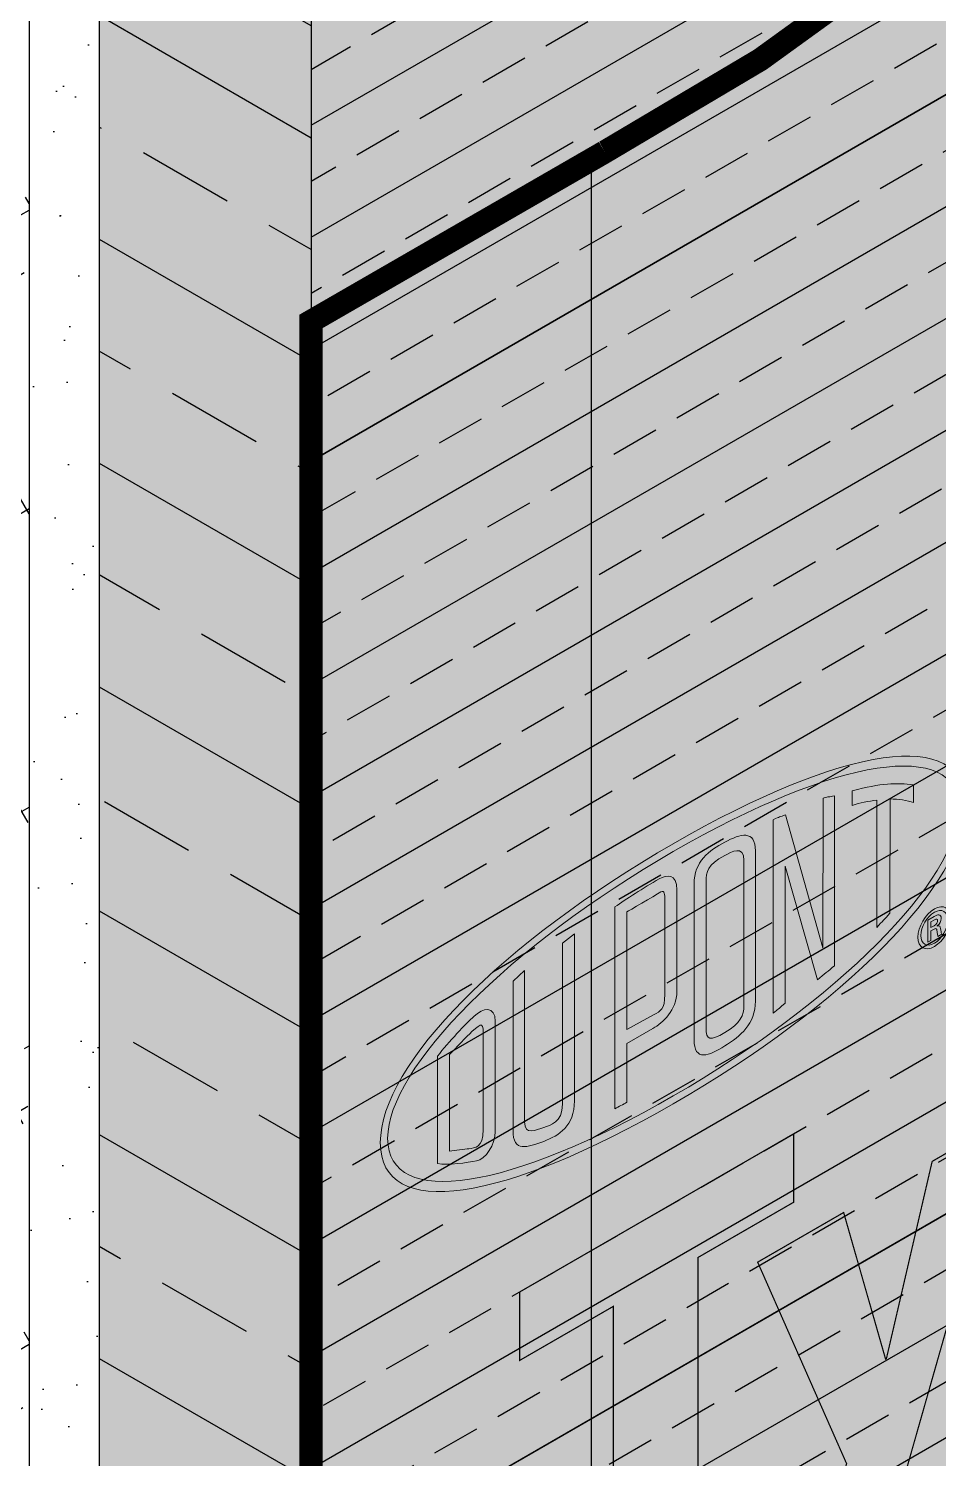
# Model space of a CAD drawing. Extents: x 124.1 to 175.1, y 313.3 to 379.3.
# Drawn here: x 135.13 to 138.65, y 353.72 to 359.25 of the extents above; entities that cross this region are included whole.
import ezdxf

# ---------------------------------------------------------------- set-up
doc = ezdxf.new("R2010")
doc.units = 0
doc.header["$LTSCALE"] = 1.5
doc.header["$MEASUREMENT"] = 0
doc.linetypes.add('DASHED', pattern=[0.75, 0.5, -0.25])
for name, color, linetype in [('DUPONTLOGO', 250, 'CONTINUOUS'), ('FASTENING', 250, 'CONTINUOUS'), ('INSULATION', 241, 'CONTINUOUS'), ('STRUCTURE', 250, 'CONTINUOUS')]:
    doc.layers.add(name, color=color, linetype=linetype)
doc.layers.add('EXTERIOR INSULATION', color=7, linetype='CONTINUOUS', true_color=0xcdd69f)
doc.layers.add('Tyvek CommercialWrap', color=7, linetype='DASHED', true_color=0x00538e)

# ---------------------------------------------------------------- blocks, each defined once
blk = doc.blocks.new('CW logo')
at = {"layer": 'DUPONTLOGO', "lineweight": 35, "true_color": 0x00538e}
h = blk.add_hatch(color=154, dxfattribs=at)
h.paths.add_polyline_path([(0, 2.355096879958069), (-0.3621389315858323, 2.146073815514114), (-0.3621267194413349, 2.410881955815739), (0.6981072376104294, 3.023027908627228), (0.6981072376104294, 2.758195344036608), (0.3277128963750329, 2.544336270389522), (0.3277128963750329, 1.443020659400418), (0, 1.253817905402343)])
h.paths.add_polyline_path([(1.520582954322208, 3.081597353419966), (1.073215466604552, 1.510114181020867), (0.7864376784334581, 1.344529714393389), (0.9027461421961789, 1.746638994771274), (0.5586323358219261, 2.526237872311299), (0.891291150699999, 2.718310480255695), (1.053492853314197, 2.151544856228725), (1.056814556605218, 2.153449950763161), (1.233756317573352, 2.916025098936984)])
h.paths.add_polyline_path([(1.864513578530023, 2.330281802431159), (1.551540740508699, 3.099500357186912), (1.88256312803037, 3.290595993575153), (2.044764830644453, 2.718212783100057), (2.048062109646594, 2.720093453345726), (2.221767652334734, 3.486429942010773), (2.511830507363698, 3.653882866739423), (2.200420823832474, 2.524235080621224)])
h.paths.add_polyline_path([(2.801136209436436, 3.274134022853559), (2.801164661375992, 3.252907077126793), (2.801857902138977, 3.232514688332571), (2.803285357539266, 3.213101187573443), (2.805516453390396, 3.194810905952409), (2.808620615506243, 3.177788174572015), (2.812667269700341, 3.162177324535264), (2.817725841786682, 3.14812268694493), (2.82386575757846, 3.13576859290356), (2.831156442889778, 3.125259373514155), (2.839667323534286, 3.116739359879489), (2.849467825325632, 3.110352883102223), (2.86062737407758, 3.106244274285245), (2.873215395603665, 3.104557864531216), (2.88730131571765, 3.105437984943023), (2.902954560233411, 3.109028966623441), (2.920244554964484, 3.115475140675244), (2.939240725724517, 3.124920838201092), (2.955266474176256, 3.134408069732558), (2.969538514052033, 3.143865374353481), (2.98312694873232, 3.153873422032916), (2.996020216811075, 3.164418786621695), (3.008206756882146, 3.175488041970766), (3.01967500753949, 3.187067761931189), (3.030413407376727, 3.19914452035357), (3.040410394987816, 3.211704891088971), (3.049654408966717, 3.224735447988337), (3.058133887906706, 3.238222764902503), (3.065837270402426, 3.252153415682415), (3.072752995047153, 3.266513974178906), (3.078869500434735, 3.281291014242925), (3.084175225159242, 3.296471109725303), (3.088658607814637, 3.312040834477102), (3.092308086994194, 3.327986762349155), (3.095112101292102, 3.344295467192296), (3.096964878988615, 3.352165235581651), (3.102717390983571, 3.355485791286128), (3.113250071070297, 3.36156563101099), (3.127885415109859, 3.370013675131418), (3.145945918963207, 3.380438844022365), (3.166754078491522, 3.392450058058898), (3.189632389555641, 3.405656237616199), (3.213903348016288, 3.419666303069221), (3.238889449734984, 3.43408917479303), (3.263913190572566, 3.44853377316258), (3.288297066389759, 3.462609018553053), (3.311363573048084, 3.475923831339514), (3.332435206408149, 3.488087131896918), (3.350834462330795, 3.498707840600332), (3.365883836677654, 3.507394877824936), (3.376905825309336, 3.51375716394557), (3.383222924086795, 3.517403619337529), (3.383853035125981, 3.510665757993706), (3.381199987440596, 3.488289877562465), (3.377457391180428, 3.465977181634457), (3.372679266513956, 3.443760977387228), (3.366919633609314, 3.42167457199821), (3.360232512635093, 3.399751272645062), (3.352671923758976, 3.378024386505444), (3.34429188714978, 3.356527220756789), (3.335146422975299, 3.335293082576641), (3.325289551404353, 3.31435527914266), (3.314775292604622, 3.293747117632392), (3.303657666744812, 3.273501905223384), (3.291990693993057, 3.25365294909318), (3.279828394517381, 3.23423355641944), (3.267224788486374, 3.215277034379596), (3.254233896068286, 3.196816690151195), (3.240909737431025, 3.178885830912009), (3.227431981641644, 3.161589973072637), (3.214632874049357, 3.145364617457062), (3.201454490495394, 3.12955698019573), (3.187914330874946, 3.114163704751491), (3.174029895083436, 3.099181434586853), (3.159818683015942, 3.084606813164783), (3.145298194567545, 3.070436483947901), (3.130485929633551, 3.056667090398946), (3.11539938810904, 3.043295275980654), (3.10005606988932, 3.030317684155762), (3.084473474869469, 3.017730958386892), (3.068669102944796, 3.005531742136895), (3.052660454010606, 2.993716678868395), (3.036465027961526, 2.982282412044242), (3.020100324693544, 2.971225585127058), (3.003583844101058, 2.960542841579581), (2.986933086079944, 2.950230824864661), (2.970165550525053, 2.940286178444808), (2.918866454831573, 2.911971086173821), (2.866978516865174, 2.886638987691072), (2.818953634541685, 2.86693335414418), (2.774712742760926, 2.852864341209738), (2.734176776422487, 2.844442104564791), (2.697266670426416, 2.841676799886159), (2.663903359671963, 2.844578582850886), (2.634007779059402, 2.853157609135565), (2.607500863488326, 2.86742403441724), (2.584303547858553, 2.887388014372732), (2.564336767069676, 2.913059704679085), (2.547521456021741, 2.944449261013006), (2.533778549614226, 2.981566839051425), (2.523028982747064, 3.024422594471162), (2.515193690320189, 3.073026682949262), (2.510193607232964, 3.127389260162431), (2.507949668385436, 3.187520481787715), (2.508668727544546, 3.243695677437017), (2.513149438641221, 3.295571807666988), (2.521295421501463, 3.346845865000091), (2.532939308275445, 3.397374493737743), (2.547913731112999, 3.44701433818102), (2.566051322163958, 3.495622042631112), (2.587184713578495, 3.543054251389322), (2.611146537506443, 3.589167608756838), (2.637769426097748, 3.633818759034739), (2.66688601150247, 3.676864346524439), (2.698328925870442, 3.71816101552713), (2.731930801351496, 3.757565410343773), (2.767524270095578, 3.794934175275898), (2.804941964253089, 3.830123954624582), (2.844016515973294, 3.862991392691015), (2.884580557406821, 3.893393133776385), (2.926466720703161, 3.921185822181997), (2.975674411106638, 3.94968576244969), (3.02962415495449, 3.97665441564186), (3.079171836824912, 3.996754242031329), (3.124459865700828, 4.010171888041214), (3.165630650565731, 4.017094000094517), (3.202826600402659, 4.017707224614469), (3.236190124194536, 4.012198208024074), (3.265863630924628, 4.000753596746563), (3.291989529576199, 3.983560037205052), (3.314710229132288, 3.960804175822545), (3.334168138575933, 3.932672659022273), (3.350505666890399, 3.899352133227239), (3.363865223059065, 3.861029244860674), (3.374389216064628, 3.817890640345581), (3.382220054890581, 3.770122966105191), (3.387500148519848, 3.717912868562507), (3.390371905935581, 3.661446994140761), (3.390739528805057, 3.614537661694044), (3.382540435834699, 3.609803968733786), (3.364102100000196, 3.599158715550743), (3.336810283493719, 3.583401962927041), (3.302050748507099, 3.563333771644579), (3.261209257232736, 3.539754202485483), (3.215671571862572, 3.513463316231764), (3.166823454589121, 3.485261173665435), (3.116050667604213, 3.455947835568509), (3.06473897310002, 3.426323362722997), (3.014274133269055, 3.397187815910911), (2.966041910303147, 3.369341255914378), (2.921428066394469, 3.343583743515296), (2.88181836373542, 3.320715339495791), (2.848598564517602, 3.301536104637876), (2.823154430933982, 3.286846099723448), (2.806871725176052, 3.277445385534634)])
h.paths.add_polyline_path([(3.485382663093787, 3.266098431804039), (3.485382663093787, 4.632271031672644), (3.796743498047363, 4.81200937372023), (3.796719073758368, 3.445861198140506)])
h.paths.add_polyline_path([(3.796743498047363, 3.975697297344027), (4.080260643649808, 4.559437802159664), (4.419465167954513, 4.755271750595284), (4.140881728710497, 4.195173957439124), (4.460449124735987, 3.82905386676191), (4.091715635145988, 3.616147340382099)])
h.paths.add_polyline_path([(3.007181109452631, 3.586078199563417), (3.030992503055472, 3.599825856569396), (3.052283283362272, 3.612118221725837), (3.070246854118409, 3.622489601640837), (3.084076619069151, 3.63047430292238), (3.096108346535289, 3.637420896017761), (3.095959459094047, 3.646757024399108), (3.095514390518815, 3.655907674574791), (3.094775531433015, 3.664858297895307), (3.093745272459614, 3.673594345711309), (3.09242600422192, 3.682101269372993), (3.090820117343014, 3.690364520231128), (3.088930002445977, 3.698369549636027), (3.086758050154231, 3.706101808938115), (3.084306651090628, 3.713546749488046), (3.081578195878706, 3.720689822636131), (3.078575075141089, 3.727516479732913), (3.075299679501427, 3.734012172128815), (3.071754399582801, 3.740162351174376), (3.067941626008064, 3.745952468220025), (3.063863749400753, 3.751367974616301), (3.059523160383719, 3.756394321713628), (3.054921920602852, 3.760985266962393), (3.050060361436749, 3.765067877857405), (3.044938403642959, 3.768623305117671), (3.039555978917633, 3.771633175096553), (3.033913018957605, 3.774079114147639), (3.028009455458914, 3.775942748624061), (3.021845220118394, 3.777205704879407), (3.015420244632537, 3.777849609267037), (3.008734460697383, 3.777856088140425), (3.001787800009993, 3.777206767852817), (2.994580194266291, 3.775883274757916), (2.987111575163226, 3.773867235208968), (2.979381874397063, 3.771140275559333), (2.971391023664296, 3.767684022162598), (2.963138954661644, 3.763480101372011), (2.954625599085034, 3.758510139541045), (2.940516394299721, 3.749336474992674), (2.922359110850721, 3.735953560200642), (2.905929727133184, 3.721813628970494), (2.891138902144576, 3.70695476051435), (2.877897294881905, 3.691415034043757), (2.866115564342522, 3.675232528770721), (2.855704369523664, 3.65844532390679), (2.846574369422797, 3.641091498663855), (2.838636223037156, 3.623209132253805), (2.831800589363866, 3.604836303888192), (2.825978127400276, 3.586011092779018), (2.821079496143739, 3.56677157813806), (2.817015354591376, 3.547155839176981), (2.813696361740426, 3.527201955107671), (2.81103317658858, 3.506948005141909), (2.808936458132393, 3.486432068491355), (2.807884618182243, 3.471013123987063), (2.812539350735506, 3.473700562936074), (2.822739432540061, 3.479589643954114), (2.837678267341062, 3.488214673649509), (2.856549258883661, 3.499109958630356), (2.878545810913465, 3.51180980550464), (2.902861327175629, 3.525848520880686), (2.928689211415076, 3.540760411366364), (2.955222867377756, 3.556079783569999), (2.981655698808368, 3.571340944099575)], flags=16)
at = {"layer": 'DUPONTLOGO', "true_color": 0xe0393d}
h = blk.add_hatch(color=242, dxfattribs=at)
edge = h.paths.add_edge_path()
edge.add_spline(control_points=[(1.363205048766872, 4.296119543481154), (1.363192836622375, 4.60051945609689), (0.8881770538646379, 4.523900461803692), (0.2320185324475688, 4.145055316607227), (-0.424139988969614, 3.766234595699757), (-0.9012074119951876, 3.293160543910062), (-0.9011951998508039, 2.988760631294326), (-0.9011951998508039, 2.681967138365962), (-0.4241155646807329, 2.759831771393237), (0.2320429567363362, 3.138676916589588), (0.8882014781536327, 3.517497637497172), (1.363180624477764, 3.989326050552677), (1.363205048766872, 4.296119543481154)], knot_values=[0, 0, 0, 0, 1, 1, 1, 2, 2, 2, 3, 3, 3, 4, 4, 4, 4], degree=3, periodic=0)
edge = h.paths.add_edge_path(flags=16)
edge.add_spline(control_points=[(0.2320307445920662, 4.11462265263242), (-0.398005999841871, 3.750871717978839), (-0.8728141761439474, 3.27936082067913), (-0.8728263882882175, 3.005124904860281)], knot_values=[1, 1, 1, 1, 2, 2, 2, 2], degree=3, periodic=0)
edge.add_spline(control_points=[(-0.8728263882882175, 3.005124904860281), (-0.8728263882882175, 2.728519833017685), (-0.398005999841871, 2.805431918777799), (0.2320307445920662, 3.169182853431266)], knot_values=[0, 0, 0, 0, 1, 1, 1, 1], degree=3, periodic=0)
edge.add_spline(control_points=[(0.2320307445920662, 3.169182853431266), (0.8619820040148625, 3.532884939506971), (1.336802392460982, 4.00427371536216), (1.336802392460982, 4.280878787204756)], knot_values=[3, 3, 3, 3, 4, 4, 4, 4], degree=3, periodic=0)
edge.add_spline(control_points=[(1.336802392460982, 4.280878787204756), (1.336802392460982, 4.555139127312486), (0.8619820040148625, 4.478324738708011), (0.2320307445920662, 4.11462265263242)], knot_values=[2, 2, 2, 2, 3, 3, 3, 3], degree=3, periodic=0)
h = blk.add_hatch(color=242, dxfattribs=at)
edge = h.paths.add_edge_path()
edge.add_spline(control_points=[(0.9243372135877053, 4.293506144568369), (0.9525594794167773, 4.302860647218722), (0.9891837006288142, 4.310187933890006), (1.019384333859307, 4.313582910047785), (1.019384333859307, 4.313582910047785), (1.019127878825884, 3.821457912912706), (1.019127878825884, 3.821457912912706), (1.043344561274353, 3.847078991973376), (1.048278267633236, 3.851377666820554), (1.070431097669371, 3.875850804302786), (1.070431097669371, 3.875850804302786), (1.07080967414754, 4.318321222095278), (1.07080967414754, 4.318321222095278), (1.103013099067994, 4.318247949228521), (1.13778107432347, 4.312117452713551), (1.161900059616642, 4.305180954664593), (1.161900059616642, 4.305180954664593), (1.161900059616642, 4.372787386352115), (1.161900059616642, 4.372787386352115), (1.095478205941049, 4.380945098846155), (1.037140791892625, 4.379821581556598), (0.9243494257322027, 4.349486614737202), (0.9243494257322027, 4.349486614737202), (0.9243372135877053, 4.293506144568369), (0.9243372135877053, 4.293506144568369)], knot_values=[0, 0, 0, 0, 1, 1, 1, 2, 2, 2, 3, 3, 3, 4, 4, 4, 5, 5, 5, 6, 6, 6, 7, 7, 7, 8, 8, 8, 8], degree=3, periodic=0)
edge = h.paths.add_edge_path(flags=16)
edge.add_spline(control_points=[(0.5054484467325437, 3.517351091763771), (0.5054484467325437, 3.482570904363797), (0.492857725802196, 3.449964478676407), (0.4312596691853514, 3.414402714031667), (0.3744487731937625, 3.381600894032999), (0.3590370468949686, 3.381185681121565), (0.3590614711838498, 3.4352122081782), (0.3590614711838498, 3.4352122081782), (0.3590492590392387, 3.820945002845633), (0.3590492590392387, 3.820945002845633), (0.3590492590392387, 3.820945002845633), (0.3590492590392387, 3.997630308780231), (0.3590492590392387, 3.997630308780231), (0.3590614711838498, 4.0348285007816), (0.3633479338866437, 4.065187891889877), (0.4312718813296215, 4.09947959351166), (0.4575035676130028, 4.11271755809787), (0.5054484467325437, 4.142710584872475), (0.5054484467325437, 4.079769192365802), (0.5054484467325437, 4.079769192365802), (0.5054484467325437, 3.905453042454951), (0.5054484467325437, 3.905453042454951), (0.5054484467325437, 3.905453042454951), (0.5054484467325437, 3.517351091763771), (0.5054484467325437, 3.517351091763771)], knot_values=[0, 0, 0, 0, 1, 1, 1, 2, 2, 2, 3, 3, 3, 4, 4, 4, 5, 5, 5, 6, 6, 6, 7, 7, 7, 8, 8, 8, 8], degree=3, periodic=0)
edge = h.paths.add_edge_path()
edge.add_spline(control_points=[(0.4312718813296215, 4.150892721655396), (0.3709194634468531, 4.120704300569628), (0.3124965643875157, 4.075323971785224), (0.3124965643875157, 3.989326050552677), (0.3124965643875157, 3.989326050552677), (0.3124965643875157, 3.794078285050773), (0.3124965643875157, 3.794078285050773), (0.3124965643875157, 3.794078285050773), (0.3125087765321268, 3.387389450503292), (0.3125087765321268, 3.387389450503292), (0.3124965643875157, 3.301391529270859), (0.3709194634468531, 3.323471086440463), (0.4312718813296215, 3.362965161598936), (0.4916609356459958, 3.400114505022543), (0.5499861375495811, 3.447766292675055), (0.5499739254053111, 3.536084521353473), (0.5499739254053111, 3.536084521353473), (0.5499739254053111, 3.93117181867126), (0.5499739254053111, 3.93117181867126), (0.5499739254053111, 3.93117181867126), (0.5499739254053111, 4.117138354389567), (0.5499739254053111, 4.117138354389567), (0.5499739254053111, 4.200791543887135), (0.4916731477904932, 4.183425874476143), (0.4312718813296215, 4.150892721655396)], knot_values=[0, 0, 0, 0, 1, 1, 1, 2, 2, 2, 3, 3, 3, 4, 4, 4, 5, 5, 5, 6, 6, 6, 7, 7, 7, 8, 8, 8, 8], degree=3, periodic=0)
edge = h.paths.add_edge_path()
edge.add_spline(control_points=[(0.8111306345157345, 3.742762854062562), (0.8111306345157345, 3.742762854062562), (0.6669662692575002, 4.25672316547832), (0.6669662692575002, 4.25672316547832), (0.6428594961087128, 4.247466359983491), (0.6446058327652509, 4.250812487563394), (0.6184596314933515, 4.238014160177499), (0.6184596314933515, 4.238014160177499), (0.618484055782119, 3.489678372435037), (0.618484055782119, 3.489678372435037), (0.6433724061757857, 3.510145926536893), (0.6206456053502052, 3.491485769813949), (0.6649756897116958, 3.528097778881715), (0.6649756897116958, 3.528097778881715), (0.6649879018561933, 4.058813152485754), (0.6649879018561933, 4.058813152485754), (0.6649879018561933, 4.058813152485754), (0.7895517752685919, 3.618614193561484), (0.7895517752685919, 3.618614193561484), (0.8181526175756062, 3.64211035948756), (0.8302914891612545, 3.651440437849033), (0.8559736289441844, 3.673226903551722), (0.8559736289441844, 3.673226903551722), (0.8559736289441844, 4.330973003747658), (0.8559736289441844, 4.330973003747658), (0.8317813707843698, 4.324060929987809), (0.8375577151102789, 4.329727365013582), (0.8114481502715307, 4.321594076808424), (0.8114481502715307, 4.321594076808424), (0.8111306345157345, 3.742762854062562), (0.8111306345157345, 3.742762854062562)], knot_values=[0, 0, 0, 0, 1, 1, 1, 2, 2, 2, 3, 3, 3, 4, 4, 4, 5, 5, 5, 6, 6, 6, 7, 7, 7, 8, 8, 8, 9, 9, 9, 10, 10, 10, 10], degree=3, periodic=0)
edge = h.paths.add_edge_path(flags=16)
edge.add_spline(control_points=[(0.1995220160600866, 3.561510206102867), (0.1995220160600866, 3.503355974221449), (0.1840858654725253, 3.499448087996825), (0.1555582960321544, 3.482986117275232), (0.1555582960321544, 3.482986117275232), (0.05308619193374398, 3.426101948416886), (0.05308619193374398, 3.426101948416886), (0.05308619193374398, 3.426101948416886), (0.05307397978924655, 3.644308545488911), (0.05307397978924655, 3.644308545488911), (0.05307397978924655, 3.644308545488911), (0.05308619193374398, 3.88112645070612), (0.05308619193374398, 3.88112645070612), (0.05915562772656813, 3.884643548308418), (0.1561322668216008, 3.942480264434039), (0.1840980776170227, 3.958746840844356), (0.1986183173708014, 3.967222069094191), (0.1995220160600866, 3.945069239057943), (0.1995220160600866, 3.931025272937859), (0.1995220160600866, 3.931025272937859), (0.1995220160600866, 3.728865433675992), (0.1995220160600866, 3.728865433675992), (0.1995220160600866, 3.728865433675992), (0.1995220160600866, 3.561510206102867), (0.1995220160600866, 3.561510206102867)], knot_values=[0, 0, 0, 0, 1, 1, 1, 2, 2, 2, 3, 3, 3, 4, 4, 4, 5, 5, 5, 6, 6, 6, 7, 7, 7, 8, 8, 8, 8], degree=3, periodic=0)
edge = h.paths.add_edge_path()
edge.add_spline(control_points=[(0.1776256410573751, 4.009109724565292), (0.1172976474633742, 3.974280688587555), (0.04884857780882612, 3.930097149959465), (0.006533497281793643, 3.900983397585378), (0.006533497281793643, 3.900983397585378), (0.006521285137523591, 3.617441827694051), (0.006521285137523591, 3.617441827694051), (0.006521285137523591, 3.617441827694051), (0.006521285137523591, 3.120041184155525), (0.006521285137523591, 3.120041184155525), (0.02062631197986775, 3.128150048071802), (0.03901780152477841, 3.136478730588237), (0.05307397978924655, 3.144587594504515), (0.05307397978924655, 3.144587594504515), (0.05307397978924655, 3.372368512827052), (0.05307397978924655, 3.372368512827052), (0.05307397978924655, 3.372368512827052), (0.1534578071864416, 3.430327350397306), (0.1534578071864416, 3.430327350397306), (0.1917550921884867, 3.452431331855792), (0.2460869228565343, 3.500058695219423), (0.2460747107120369, 3.574479503511157), (0.2460747107120369, 3.574479503511157), (0.2460747107120369, 3.755732151470852), (0.2460747107120369, 3.755732151470852), (0.2460747107120369, 3.755732151470852), (0.2460747107120369, 3.967246493383072), (0.2460747107120369, 3.967246493383072), (0.2460747107120369, 4.029968067289701), (0.2078140621432567, 4.026548666843041), (0.1776256410573751, 4.009109724565292)], knot_values=[0, 0, 0, 0, 1, 1, 1, 2, 2, 2, 3, 3, 3, 4, 4, 4, 5, 5, 5, 6, 6, 6, 7, 7, 7, 8, 8, 8, 9, 9, 9, 10, 10, 10, 10], degree=3, periodic=0)
edge = h.paths.add_edge_path()
edge.add_spline(control_points=[(-0.1969452535807932, 3.137406853566631), (-0.1969452535807932, 3.06469574549817), (-0.243033886743433, 3.057563853138049), (-0.269167875871176, 3.047159106064782), (-0.297390141700248, 3.037804603414429), (-0.3434055019961306, 3.014552680377392), (-0.343417714140628, 3.06904326892311), (-0.343417714140628, 3.06904326892311), (-0.3434299262851255, 3.654810989717816), (-0.3434299262851255, 3.654810989717816), (-0.3434299262851255, 3.654810989717816), (-0.3879065563799031, 3.612801212802196), (-0.3879065563799031, 3.612801212802196), (-0.3879065563799031, 3.612801212802196), (-0.3878943442354057, 3.036485691813596), (-0.3878943442354057, 3.036485691813596), (-0.3878943442354057, 2.948167463135178), (-0.331559721877511, 2.971321689016577), (-0.2691434515822948, 2.993401246186181), (-0.2087910336994128, 3.016653169223218), (-0.1504169832178377, 3.052654571068274), (-0.1504291953623351, 3.150254029530288), (-0.1504291953623351, 3.150254029530288), (-0.1504169832178377, 3.796423016785639), (-0.1504169832178377, 3.796423016785639), (-0.1504169832178377, 3.796423016785639), (-0.1969452535807932, 3.760275069207069), (-0.1969452535807932, 3.760275069207069), (-0.1969452535807932, 3.760275069207069), (-0.1969452535807932, 3.137406853566631), (-0.1969452535807932, 3.137406853566631)], knot_values=[0, 0, 0, 0, 1, 1, 1, 2, 2, 2, 3, 3, 3, 4, 4, 4, 5, 5, 5, 6, 6, 6, 7, 7, 7, 8, 8, 8, 9, 9, 9, 10, 10, 10, 10], degree=3, periodic=0)
edge = h.paths.add_edge_path(flags=16)
edge.add_spline(control_points=[(-0.502871684253023, 3.039807395104503), (-0.5028838963975204, 2.966119315479887), (-0.5361497778854982, 2.968781562970548), (-0.558229335054989, 2.965313313946126), (-0.5763887938554717, 2.964116523789812), (-0.6131473486565255, 2.957815057252446), (-0.6332973870025853, 2.9554459012287), (-0.6332973870025853, 2.9554459012287), (-0.6332973870025853, 3.248024458014697), (-0.6332973870025853, 3.248024458014697), (-0.6332973870025853, 3.248024458014697), (-0.6332851748583153, 3.329088672888474), (-0.6332851748583153, 3.329088672888474), (-0.6111201326773426, 3.353561810370707), (-0.5662893503932764, 3.400114505022543), (-0.5468964650032149, 3.41801750878949), (-0.5053141131435268, 3.455435519391017), (-0.5028838963975204, 3.45404333492354), (-0.502871684253023, 3.395425041552926), (-0.502871684253023, 3.395425041552926), (-0.502871684253023, 3.323300116418181), (-0.502871684253023, 3.323300116418181), (-0.502871684253023, 3.323300116418181), (-0.502871684253023, 3.039807395104503), (-0.502871684253023, 3.039807395104503)], knot_values=[0, 0, 0, 0, 1, 1, 1, 2, 2, 2, 3, 3, 3, 4, 4, 4, 5, 5, 5, 6, 6, 6, 7, 7, 7, 8, 8, 8, 8], degree=3, periodic=0)
edge = h.paths.add_edge_path()
edge.add_spline(control_points=[(-0.5388975103869598, 3.476806772182385), (-0.5690981436174525, 3.450135448698802), (-0.6375105768387357, 3.378108220719696), (-0.6797768087878922, 3.323446662151582), (-0.6797768087878922, 3.323446662151582), (-0.6797768087878922, 3.221157740219837), (-0.6797768087878922, 3.221157740219837), (-0.6797768087878922, 3.221157740219837), (-0.6797768087878922, 2.907427749242629), (-0.6797768087878922, 2.907427749242629), (-0.641528372363382, 2.899270036748476), (-0.5630531321136232, 2.912019515556608), (-0.5288469155028679, 2.917881344893658), (-0.4946651231811074, 2.923645477075183), (-0.4563312017457974, 2.980700615955811), (-0.4563067774566889, 3.031845076921741), (-0.4563067774566889, 3.031845076921741), (-0.4563312017457974, 3.350191258501923), (-0.4563312017457974, 3.350191258501923), (-0.4563312017457974, 3.350191258501923), (-0.4563189896013, 3.45714521961429), (-0.4563189896013, 3.45714521961429), (-0.4563189896013, 3.519842369232038), (-0.5046790816319344, 3.510561139448328), (-0.5388975103869598, 3.476806772182385)], knot_values=[0, 0, 0, 0, 1, 1, 1, 2, 2, 2, 3, 3, 3, 4, 4, 4, 5, 5, 5, 6, 6, 6, 7, 7, 7, 8, 8, 8, 8], degree=3, periodic=0)
h = blk.add_hatch(color=242, dxfattribs=at)
edge = h.paths.add_edge_path()
edge.add_spline(control_points=[(1.305075241174222, 3.856409070334848), (1.305099665463104, 3.896464904138156), (1.277072793945194, 3.912829177704111), (1.242182697245312, 3.892654715069057)], knot_values=[3, 3, 3, 3, 4, 4, 4, 4], degree=3, periodic=0)
edge.add_spline(control_points=[(1.242182697245312, 3.892654715069057), (1.20718269124518, 3.872480252434002), (1.178972637560832, 3.823680523202938), (1.178972637560832, 3.783575840821868)], knot_values=[0, 0, 0, 0, 1, 1, 1, 1], degree=3, periodic=0)
edge.add_spline(control_points=[(1.178972637560832, 3.783575840821868), (1.1789970618496, 3.74312921839612), (1.20718269124518, 3.726887066274685), (1.242207121534307, 3.747085953198734)], knot_values=[1, 1, 1, 1, 2, 2, 2, 2], degree=3, periodic=0)
edge.add_spline(control_points=[(1.242207121534307, 3.747085953198734), (1.277072793945194, 3.767235991544794), (1.305075241174222, 3.815962447909101), (1.305075241174222, 3.856409070334848)], knot_values=[2, 2, 2, 2, 3, 3, 3, 3], degree=3, periodic=0)
edge = h.paths.add_edge_path(flags=16)
edge.add_spline(control_points=[(1.242182697245312, 3.879856387683049), (1.270881236707964, 3.896440479849161), (1.293986614011715, 3.882958272373912), (1.293998826155985, 3.850009906641958)], knot_values=[2, 2, 2, 2, 3, 3, 3, 3], degree=3, periodic=0)
edge.add_spline(control_points=[(1.293998826155985, 3.850009906641958), (1.293998826155985, 3.816695176576332), (1.270893448852462, 3.776517221328504), (1.242182697245312, 3.759933129162391)], knot_values=[3, 3, 3, 3, 4, 4, 4, 4], degree=3, periodic=0)
edge.add_spline(control_points=[(1.242182697245312, 3.759933129162391), (1.213410884916016, 3.743324612707397), (1.19006126472334, 3.756660274449246), (1.190036840434345, 3.789975004514872)], knot_values=[0, 0, 0, 0, 1, 1, 1, 1], degree=3, periodic=0)
edge.add_spline(control_points=[(1.190036840434345, 3.789975004514872), (1.190036840434345, 3.82292337024694), (1.213398672771518, 3.863247871228054), (1.242182697245312, 3.879856387683049)], knot_values=[1, 1, 1, 1, 2, 2, 2, 2], degree=3, periodic=0)
h = blk.add_hatch(color=242, dxfattribs=at)
edge = h.paths.add_edge_path(flags=16)
edge.add_spline(control_points=[(1.241046967811144, 3.827930349472354), (1.241046967811144, 3.827930349472354), (1.228810399070198, 3.820847305689995), (1.228810399070198, 3.820847305689995), (1.228810399070198, 3.820847305689995), (1.228798186925701, 3.842829165703961), (1.228798186925701, 3.842829165703961), (1.228798186925701, 3.842829165703961), (1.242720031601152, 3.8508403324646), (1.242720031601152, 3.8508403324646), (1.251903564229337, 3.856115978868047), (1.254443690275366, 3.85425973291126), (1.254419265986485, 3.847811720640493), (1.254431478130869, 3.841314859791964), (1.251903564229337, 3.834695877498802), (1.241046967811144, 3.827930349472354)], knot_values=[0, 0, 0, 0, 1, 1, 1, 2, 2, 2, 3, 3, 3, 4, 4, 4, 5, 5, 5, 5], degree=3, periodic=0)
edge = h.paths.add_edge_path()
edge.add_spline(control_points=[(1.253759810186011, 3.826587013582525), (1.253759810186011, 3.826587013582525), (1.253759810186011, 3.827051075071722), (1.253759810186011, 3.827051075071722), (1.26361501075894, 3.835013393254599), (1.268854020728895, 3.845735656083662), (1.26887844501789, 3.855578644512093), (1.268854020728895, 3.875020378480031), (1.254785630320157, 3.871112492255293), (1.241254574267032, 3.86329671980593), (1.241254574267032, 3.86329671980593), (1.217221073985002, 3.849423723708242), (1.217221073985002, 3.849423723708242), (1.217221073985002, 3.849423723708242), (1.217208861840504, 3.76386543967601), (1.217208861840504, 3.76386543967601), (1.217208861840504, 3.76386543967601), (1.228822611214696, 3.770557694835816), (1.228822611214696, 3.770557694835816), (1.228822611214696, 3.770557694835816), (1.228810399070198, 3.807536068237141), (1.228810399070198, 3.807536068237141), (1.228810399070198, 3.807536068237141), (1.238506841765229, 3.813129230396271), (1.238506841765229, 3.813129230396271), (1.24254906157887, 3.815107597797464), (1.246408099225846, 3.817696572421369), (1.249241316738676, 3.8158159021757), (1.252636292896341, 3.813739837618868), (1.252611868607573, 3.806998733881187), (1.25346671871921, 3.800111084410219), (1.25394299235279, 3.795275075207087), (1.255139782509218, 3.79058561173747), (1.255982420476357, 3.78623808831253), (1.255982420476357, 3.78623808831253), (1.27066141810792, 3.794713316562252), (1.27066141810792, 3.794713316562252), (1.268194564928535, 3.801014783099617), (1.267388563394661, 3.809514435638334), (1.266326106827478, 3.81706154090989), (1.265165953104315, 3.825585617737488), (1.263969162948115, 3.830177384051467), (1.253759810186011, 3.826587013582525)], knot_values=[0, 0, 0, 0, 1, 1, 1, 2, 2, 2, 3, 3, 3, 4, 4, 4, 5, 5, 5, 6, 6, 6, 7, 7, 7, 8, 8, 8, 9, 9, 9, 10, 10, 10, 11, 11, 11, 12, 12, 12, 13, 13, 13, 14, 14, 14, 14], degree=3, periodic=0)
h = blk.add_hatch(color=242, dxfattribs=at)
h.paths.add_polyline_path([(1.247746557380083, 3.816431992492198), (1.247470110696668, 3.816444197963619), (1.247987538422876, 3.816358270761611)])
h.paths.add_polyline_path([(1.245563896664521, 3.816306846999964), (1.245254124627309, 3.816213763056453), (1.245828408605917, 3.816347522524097)])
h.paths.add_polyline_path([(1.246683060304122, 3.816478947235964), (1.24638971888146, 3.816433838436637), (1.246937228547267, 3.816467725385905)])
h.paths.add_polyline_path([(1.24137509930938, 3.814591676649911), (1.240940333248318, 3.814367801530693), (1.241582279762497, 3.814694074453882)])
at = {"layer": 'DUPONTLOGO', "color": 154, "lineweight": 35, "true_color": 0x00538e, "const_width": 0.004706596863467137}
for points in [[(1.520582954322208, 3.081597353419966), (1.073215466604552, 1.510114181020867), (0.7864376784334581, 1.344529714393389), (0.9027461421961789, 1.746638994771274), (0.5586323358219261, 2.526237872311299), (0.891291150699999, 2.718310480255695), (1.053492853314197, 2.151544856228725), (1.056814556605218, 2.153449950763161), (1.233756317573352, 2.916025098936984), (1.520582954322208, 3.081597353419966)], [(0, 2.355096879958069), (-0.3621389315858323, 2.146073815514114), (-0.3621267194413349, 2.410881955815739), (0.6981072376104294, 3.023027908627228), (0.6981072376104294, 2.758195344036608), (0.3277128963750329, 2.544336270389522), (0.3277128963750329, 1.443020659400418), (0, 1.253817905402343), (0, 2.355096879958069)]]:
    blk.add_lwpolyline(points, dxfattribs=at)
at = {"layer": 'DUPONTLOGO', "color": 242, "lineweight": 0, "true_color": 0xe0393d}
for points, knots in [([(1.363205048766872, 4.296119543481154), (1.363192836622375, 4.60051945609689), (0.8881770538646379, 4.523900461803692), (0.2320185324475688, 4.145055316607227), (-0.424139988969614, 3.766234595699757), (-0.9012074119951876, 3.293160543910062), (-0.9011951998508039, 2.988760631294326), (-0.9011951998508039, 2.681967138365962), (-0.4241155646807329, 2.759831771393237), (0.2320429567363362, 3.138676916589588), (0.8882014781536327, 3.517497637497172), (1.363180624477764, 3.989326050552677), (1.363205048766872, 4.296119543481154)], [0, 0, 0, 0, 1, 1, 1, 2, 2, 2, 3, 3, 3, 4, 4, 4, 4]), ([(0.2320307445920662, 3.169182853431266), (-0.398005999841871, 2.805431918777799), (-0.8728263882882175, 2.728519833017685), (-0.8728263882882175, 3.005124904860281), (-0.8728141761439474, 3.27936082067913), (-0.398005999841871, 3.750871717978839), (0.2320307445920662, 4.11462265263242), (0.8619820040148625, 4.478324738708011), (1.336802392460982, 4.555139127312486), (1.336802392460982, 4.280878787204756), (1.336802392460982, 4.00427371536216), (0.8619820040148625, 3.532884939506971), (0.2320307445920662, 3.169182853431266)], [0, 0, 0, 0, 1, 1, 1, 2, 2, 2, 3, 3, 3, 4, 4, 4, 4]), ([(0.9243372135877053, 4.293506144568369), (0.9525594794167773, 4.302860647218722), (0.9891837006288142, 4.310187933890006), (1.019384333859307, 4.313582910047785), (1.019384333859307, 4.313582910047785), (1.019127878825884, 3.821457912912706), (1.019127878825884, 3.821457912912706), (1.043344561274353, 3.847078991973376), (1.048278267633236, 3.851377666820554), (1.070431097669371, 3.875850804302786), (1.070431097669371, 3.875850804302786), (1.07080967414754, 4.318321222095278), (1.07080967414754, 4.318321222095278), (1.103013099067994, 4.318247949228521), (1.13778107432347, 4.312117452713551), (1.161900059616642, 4.305180954664593), (1.161900059616642, 4.305180954664593), (1.161900059616642, 4.372787386352115), (1.161900059616642, 4.372787386352115), (1.095478205941049, 4.380945098846155), (1.037140791892625, 4.379821581556598), (0.9243494257322027, 4.349486614737202), (0.9243494257322027, 4.349486614737202), (0.9243372135877053, 4.293506144568369), (0.9243372135877053, 4.293506144568369)], [0, 0, 0, 0, 1, 1, 1, 2, 2, 2, 3, 3, 3, 4, 4, 4, 5, 5, 5, 6, 6, 6, 7, 7, 7, 8, 8, 8, 8]), ([(0.8111306345157345, 3.742762854062562), (0.8111306345157345, 3.742762854062562), (0.6669662692575002, 4.25672316547832), (0.6669662692575002, 4.25672316547832), (0.6428594961087128, 4.247466359983491), (0.6446058327652509, 4.250812487563394), (0.6184596314933515, 4.238014160177499), (0.6184596314933515, 4.238014160177499), (0.618484055782119, 3.489678372435037), (0.618484055782119, 3.489678372435037), (0.6433724061757857, 3.510145926536893), (0.6206456053502052, 3.491485769813949), (0.6649756897116958, 3.528097778881715), (0.6649756897116958, 3.528097778881715), (0.6649879018561933, 4.058813152485754), (0.6649879018561933, 4.058813152485754), (0.6649879018561933, 4.058813152485754), (0.7895517752685919, 3.618614193561484), (0.7895517752685919, 3.618614193561484), (0.8181526175756062, 3.64211035948756), (0.8302914891612545, 3.651440437849033), (0.8559736289441844, 3.673226903551722), (0.8559736289441844, 3.673226903551722), (0.8559736289441844, 4.330973003747658), (0.8559736289441844, 4.330973003747658), (0.8317813707843698, 4.324060929987809), (0.8375577151102789, 4.329727365013582), (0.8114481502715307, 4.321594076808424), (0.8114481502715307, 4.321594076808424), (0.8111306345157345, 3.742762854062562), (0.8111306345157345, 3.742762854062562)], [0, 0, 0, 0, 1, 1, 1, 2, 2, 2, 3, 3, 3, 4, 4, 4, 5, 5, 5, 6, 6, 6, 7, 7, 7, 8, 8, 8, 9, 9, 9, 10, 10, 10, 10]), ([(0.4312718813296215, 4.150892721655396), (0.3709194634468531, 4.120704300569628), (0.3124965643875157, 4.075323971785224), (0.3124965643875157, 3.989326050552677), (0.3124965643875157, 3.989326050552677), (0.3124965643875157, 3.794078285050773), (0.3124965643875157, 3.794078285050773), (0.3124965643875157, 3.794078285050773), (0.3125087765321268, 3.387389450503292), (0.3125087765321268, 3.387389450503292), (0.3124965643875157, 3.301391529270859), (0.3709194634468531, 3.323471086440463), (0.4312718813296215, 3.362965161598936), (0.4916609356459958, 3.400114505022543), (0.5499861375495811, 3.447766292675055), (0.5499739254053111, 3.536084521353473), (0.5499739254053111, 3.536084521353473), (0.5499739254053111, 3.93117181867126), (0.5499739254053111, 3.93117181867126), (0.5499739254053111, 3.93117181867126), (0.5499739254053111, 4.117138354389567), (0.5499739254053111, 4.117138354389567), (0.5499739254053111, 4.200791543887135), (0.4916731477904932, 4.183425874476143), (0.4312718813296215, 4.150892721655396)], [0, 0, 0, 0, 1, 1, 1, 2, 2, 2, 3, 3, 3, 4, 4, 4, 5, 5, 5, 6, 6, 6, 7, 7, 7, 8, 8, 8, 8]), ([(0.5054484467325437, 3.517351091763771), (0.5054484467325437, 3.482570904363797), (0.492857725802196, 3.449964478676407), (0.4312596691853514, 3.414402714031667), (0.3744487731937625, 3.381600894032999), (0.3590370468949686, 3.381185681121565), (0.3590614711838498, 3.4352122081782), (0.3590614711838498, 3.4352122081782), (0.3590492590392387, 3.820945002845633), (0.3590492590392387, 3.820945002845633), (0.3590492590392387, 3.820945002845633), (0.3590492590392387, 3.997630308780231), (0.3590492590392387, 3.997630308780231), (0.3590614711838498, 4.0348285007816), (0.3633479338866437, 4.065187891889877), (0.4312718813296215, 4.09947959351166), (0.4575035676130028, 4.11271755809787), (0.5054484467325437, 4.142710584872475), (0.5054484467325437, 4.079769192365802), (0.5054484467325437, 4.079769192365802), (0.5054484467325437, 3.905453042454951), (0.5054484467325437, 3.905453042454951), (0.5054484467325437, 3.905453042454951), (0.5054484467325437, 3.517351091763771), (0.5054484467325437, 3.517351091763771)], [0, 0, 0, 0, 1, 1, 1, 2, 2, 2, 3, 3, 3, 4, 4, 4, 5, 5, 5, 6, 6, 6, 7, 7, 7, 8, 8, 8, 8]), ([(0.1776256410573751, 4.009109724565292), (0.1172976474633742, 3.974280688587555), (0.04884857780882612, 3.930097149959465), (0.006533497281793643, 3.900983397585378), (0.006533497281793643, 3.900983397585378), (0.006521285137523591, 3.617441827694051), (0.006521285137523591, 3.617441827694051), (0.006521285137523591, 3.617441827694051), (0.006521285137523591, 3.120041184155525), (0.006521285137523591, 3.120041184155525), (0.02062631197986775, 3.128150048071802), (0.03901780152477841, 3.136478730588237), (0.05307397978924655, 3.144587594504515), (0.05307397978924655, 3.144587594504515), (0.05307397978924655, 3.372368512827052), (0.05307397978924655, 3.372368512827052), (0.05307397978924655, 3.372368512827052), (0.1534578071864416, 3.430327350397306), (0.1534578071864416, 3.430327350397306), (0.1917550921884867, 3.452431331855792), (0.2460869228565343, 3.500058695219423), (0.2460747107120369, 3.574479503511157), (0.2460747107120369, 3.574479503511157), (0.2460747107120369, 3.755732151470852), (0.2460747107120369, 3.755732151470852), (0.2460747107120369, 3.755732151470852), (0.2460747107120369, 3.967246493383072), (0.2460747107120369, 3.967246493383072), (0.2460747107120369, 4.029968067289701), (0.2078140621432567, 4.026548666843041), (0.1776256410573751, 4.009109724565292)], [0, 0, 0, 0, 1, 1, 1, 2, 2, 2, 3, 3, 3, 4, 4, 4, 5, 5, 5, 6, 6, 6, 7, 7, 7, 8, 8, 8, 9, 9, 9, 10, 10, 10, 10]), ([(0.1995220160600866, 3.561510206102867), (0.1995220160600866, 3.503355974221449), (0.1840858654725253, 3.499448087996825), (0.1555582960321544, 3.482986117275232), (0.1555582960321544, 3.482986117275232), (0.05308619193374398, 3.426101948416886), (0.05308619193374398, 3.426101948416886), (0.05308619193374398, 3.426101948416886), (0.05307397978924655, 3.644308545488911), (0.05307397978924655, 3.644308545488911), (0.05307397978924655, 3.644308545488911), (0.05308619193374398, 3.88112645070612), (0.05308619193374398, 3.88112645070612), (0.05915562772656813, 3.884643548308418), (0.1561322668216008, 3.942480264434039), (0.1840980776170227, 3.958746840844356), (0.1986183173708014, 3.967222069094191), (0.1995220160600866, 3.945069239057943), (0.1995220160600866, 3.931025272937859), (0.1995220160600866, 3.931025272937859), (0.1995220160600866, 3.728865433675992), (0.1995220160600866, 3.728865433675992), (0.1995220160600866, 3.728865433675992), (0.1995220160600866, 3.561510206102867), (0.1995220160600866, 3.561510206102867)], [0, 0, 0, 0, 1, 1, 1, 2, 2, 2, 3, 3, 3, 4, 4, 4, 5, 5, 5, 6, 6, 6, 7, 7, 7, 8, 8, 8, 8]), ([(1.242182697245312, 3.892654715069057), (1.20718269124518, 3.872480252434002), (1.178972637560832, 3.823680523202938), (1.178972637560832, 3.783575840821868), (1.1789970618496, 3.74312921839612), (1.20718269124518, 3.726887066274685), (1.242207121534307, 3.747085953198734), (1.277072793945194, 3.767235991544794), (1.305075241174222, 3.815962447909101), (1.305075241174222, 3.856409070334848), (1.305099665463104, 3.896464904138156), (1.277072793945194, 3.912829177704111), (1.242182697245312, 3.892654715069057)], [0, 0, 0, 0, 1, 1, 1, 2, 2, 2, 3, 3, 3, 4, 4, 4, 4]), ([(1.242182697245312, 3.759933129162391), (1.213410884916016, 3.743324612707397), (1.19006126472334, 3.756660274449246), (1.190036840434345, 3.789975004514872), (1.190036840434345, 3.82292337024694), (1.213398672771518, 3.863247871228054), (1.242182697245312, 3.879856387683049), (1.270881236707964, 3.896440479849161), (1.293986614011715, 3.882958272373912), (1.293998826155985, 3.850009906641958), (1.293998826155985, 3.816695176576332), (1.270893448852462, 3.776517221328504), (1.242182697245312, 3.759933129162391)], [0, 0, 0, 0, 1, 1, 1, 2, 2, 2, 3, 3, 3, 4, 4, 4, 4]), ([(1.253759810186011, 3.826587013582525), (1.253759810186011, 3.826587013582525), (1.253759810186011, 3.827051075071722), (1.253759810186011, 3.827051075071722), (1.26361501075894, 3.835013393254599), (1.268854020728895, 3.845735656083662), (1.26887844501789, 3.855578644512093), (1.268854020728895, 3.875020378480031), (1.254785630320157, 3.871112492255293), (1.241254574267032, 3.86329671980593), (1.241254574267032, 3.86329671980593), (1.217221073985002, 3.849423723708242), (1.217221073985002, 3.849423723708242), (1.217221073985002, 3.849423723708242), (1.217208861840504, 3.76386543967601), (1.217208861840504, 3.76386543967601), (1.217208861840504, 3.76386543967601), (1.228822611214696, 3.770557694835816), (1.228822611214696, 3.770557694835816), (1.228822611214696, 3.770557694835816), (1.228810399070198, 3.807536068237141), (1.228810399070198, 3.807536068237141), (1.228810399070198, 3.807536068237141), (1.238506841765229, 3.813129230396271), (1.238506841765229, 3.813129230396271), (1.24254906157887, 3.815107597797464), (1.246408099225846, 3.817696572421369), (1.249241316738676, 3.8158159021757), (1.252636292896341, 3.813739837618868), (1.252611868607573, 3.806998733881187), (1.25346671871921, 3.800111084410219), (1.25394299235279, 3.795275075207087), (1.255139782509218, 3.79058561173747), (1.255982420476357, 3.78623808831253), (1.255982420476357, 3.78623808831253), (1.27066141810792, 3.794713316562252), (1.27066141810792, 3.794713316562252), (1.268194564928535, 3.801014783099617), (1.267388563394661, 3.809514435638334), (1.266326106827478, 3.81706154090989), (1.265165953104315, 3.825585617737488), (1.263969162948115, 3.830177384051467), (1.253759810186011, 3.826587013582525)], [0, 0, 0, 0, 1, 1, 1, 2, 2, 2, 3, 3, 3, 4, 4, 4, 5, 5, 5, 6, 6, 6, 7, 7, 7, 8, 8, 8, 9, 9, 9, 10, 10, 10, 11, 11, 11, 12, 12, 12, 13, 13, 13, 14, 14, 14, 14]), ([(1.241046967811144, 3.827930349472354), (1.241046967811144, 3.827930349472354), (1.228810399070198, 3.820847305689995), (1.228810399070198, 3.820847305689995), (1.228810399070198, 3.820847305689995), (1.228798186925701, 3.842829165703961), (1.228798186925701, 3.842829165703961), (1.228798186925701, 3.842829165703961), (1.242720031601152, 3.8508403324646), (1.242720031601152, 3.8508403324646), (1.251903564229337, 3.856115978868047), (1.254443690275366, 3.85425973291126), (1.254419265986485, 3.847811720640493), (1.254431478130869, 3.841314859791964), (1.251903564229337, 3.834695877498802), (1.241046967811144, 3.827930349472354)], [0, 0, 0, 0, 1, 1, 1, 2, 2, 2, 3, 3, 3, 4, 4, 4, 5, 5, 5, 5]), ([(-0.1969452535807932, 3.137406853566631), (-0.1969452535807932, 3.06469574549817), (-0.243033886743433, 3.057563853138049), (-0.269167875871176, 3.047159106064782), (-0.297390141700248, 3.037804603414429), (-0.3434055019961306, 3.014552680377392), (-0.343417714140628, 3.06904326892311), (-0.343417714140628, 3.06904326892311), (-0.3434299262851255, 3.654810989717816), (-0.3434299262851255, 3.654810989717816), (-0.3434299262851255, 3.654810989717816), (-0.3879065563799031, 3.612801212802196), (-0.3879065563799031, 3.612801212802196), (-0.3879065563799031, 3.612801212802196), (-0.3878943442354057, 3.036485691813596), (-0.3878943442354057, 3.036485691813596), (-0.3878943442354057, 2.948167463135178), (-0.331559721877511, 2.971321689016577), (-0.2691434515822948, 2.993401246186181), (-0.2087910336994128, 3.016653169223218), (-0.1504169832178377, 3.052654571068274), (-0.1504291953623351, 3.150254029530288), (-0.1504291953623351, 3.150254029530288), (-0.1504169832178377, 3.796423016785639), (-0.1504169832178377, 3.796423016785639), (-0.1504169832178377, 3.796423016785639), (-0.1969452535807932, 3.760275069207069), (-0.1969452535807932, 3.760275069207069), (-0.1969452535807932, 3.760275069207069), (-0.1969452535807932, 3.137406853566631), (-0.1969452535807932, 3.137406853566631)], [0, 0, 0, 0, 1, 1, 1, 2, 2, 2, 3, 3, 3, 4, 4, 4, 5, 5, 5, 6, 6, 6, 7, 7, 7, 8, 8, 8, 9, 9, 9, 10, 10, 10, 10]), ([(-0.5388975103869598, 3.476806772182385), (-0.5690981436174525, 3.450135448698802), (-0.6375105768387357, 3.378108220719696), (-0.6797768087878922, 3.323446662151582), (-0.6797768087878922, 3.323446662151582), (-0.6797768087878922, 3.221157740219837), (-0.6797768087878922, 3.221157740219837), (-0.6797768087878922, 3.221157740219837), (-0.6797768087878922, 2.907427749242629), (-0.6797768087878922, 2.907427749242629), (-0.641528372363382, 2.899270036748476), (-0.5630531321136232, 2.912019515556608), (-0.5288469155028679, 2.917881344893658), (-0.4946651231811074, 2.923645477075183), (-0.4563312017457974, 2.980700615955811), (-0.4563067774566889, 3.031845076921741), (-0.4563067774566889, 3.031845076921741), (-0.4563312017457974, 3.350191258501923), (-0.4563312017457974, 3.350191258501923), (-0.4563312017457974, 3.350191258501923), (-0.4563189896013, 3.45714521961429), (-0.4563189896013, 3.45714521961429), (-0.4563189896013, 3.519842369232038), (-0.5046790816319344, 3.510561139448328), (-0.5388975103869598, 3.476806772182385)], [0, 0, 0, 0, 1, 1, 1, 2, 2, 2, 3, 3, 3, 4, 4, 4, 5, 5, 5, 6, 6, 6, 7, 7, 7, 8, 8, 8, 8]), ([(-0.502871684253023, 3.039807395104503), (-0.5028838963975204, 2.966119315479887), (-0.5361497778854982, 2.968781562970548), (-0.558229335054989, 2.965313313946126), (-0.5763887938554717, 2.964116523789812), (-0.6131473486565255, 2.957815057252446), (-0.6332973870025853, 2.9554459012287), (-0.6332973870025853, 2.9554459012287), (-0.6332973870025853, 3.248024458014697), (-0.6332973870025853, 3.248024458014697), (-0.6332973870025853, 3.248024458014697), (-0.6332851748583153, 3.329088672888474), (-0.6332851748583153, 3.329088672888474), (-0.6111201326773426, 3.353561810370707), (-0.5662893503932764, 3.400114505022543), (-0.5468964650032149, 3.41801750878949), (-0.5053141131435268, 3.455435519391017), (-0.5028838963975204, 3.45404333492354), (-0.502871684253023, 3.395425041552926), (-0.502871684253023, 3.395425041552926), (-0.502871684253023, 3.323300116418181), (-0.502871684253023, 3.323300116418181), (-0.502871684253023, 3.323300116418181), (-0.502871684253023, 3.039807395104503), (-0.502871684253023, 3.039807395104503)], [0, 0, 0, 0, 1, 1, 1, 2, 2, 2, 3, 3, 3, 4, 4, 4, 5, 5, 5, 6, 6, 6, 7, 7, 7, 8, 8, 8, 8])]:
    blk.add_open_spline(points, degree=3, knots=knots, dxfattribs=at)

msp = doc.modelspace()

# ---------------------------------------------------------------- hatches: boundary and pattern name
at = {"layer": 'EXTERIOR INSULATION', "linetype": 'Continuous'}
h = msp.add_hatch(color=256, dxfattribs=at)
edge = h.paths.add_edge_path()
edge.add_line((149.1564585239162, 372.8929476447101), (142.6873790312543, 369.1580228582125))
edge.add_arc((145.493948246881, 364.8827648615902), 5.114162854249575, 123.2836096896983, 178.5552092658955)
edge.add_arc((135.3830008411776, 365.1377801579406), 4.999999999999554, 344.80098667769596, 358.55520926589077, ccw=False)
edge.add_arc((172.1991866598155, 344.7465485345447), 37.24902311891017, 149.1869762303807, 171.1054622772222)
edge.add_line((135.3980975504892, 350.5058508951204), (136.218299538592, 350.0323070565005))
edge.add_line((136.218299538592, 350.0323070565005), (149.1564585239162, 357.5021566294954))
edge.add_line((149.1564585239162, 357.5021566294954), (149.1564585239162, 372.8929476447101))
edge = h.paths.add_edge_path()
edge.add_arc((172.1991866598221, 344.7465485345422), 37.24902311891713, 149.1869762303826, 171.10546227722, ccw=False)
edge.add_arc((135.3830008411778, 365.1377801579406), 4.999999999999353, 344.8009866776953, 358.5552092658907)
edge.add_arc((145.493948246881, 364.8827648615902), 5.114162854249608, 123.2836096896983, 178.5552092658955, ccw=False)
edge.add_line((142.6873790312543, 369.1580228582125), (149.1564585239162, 372.8929476447101))
edge.add_line((149.1564585239162, 372.8929476447101), (148.3362565358134, 373.36649148333))
edge.add_line((148.3362565358134, 373.36649148333), (141.8671770431515, 369.6315666968326))
edge.add_arc((144.6737462587782, 365.3563087002103), 5.114162854249575, 123.2836096896983, 178.5552092658955)
edge.add_arc((134.5627988530739, 365.6113239965605), 5.000000000000457, 344.8009866776987, 358.5552092658936, ccw=False)
edge.add_arc((132.8972916106707, 366.0638015008042), 6.725876666029698, 291.8278178797734, 344.8009866777022, ccw=False)
edge.add_line((135.3980975504894, 359.8201337823866), (135.3980975504892, 350.5058508951204))
h = msp.add_hatch(dxfattribs=at)
h.set_pattern_fill('ANSI33', color=250, scale=3, angle=105, style=0)
h.set_pattern_definition([(150, (-905.1988183884155, -525.1428867655304), (-0.3750000000000001, -0.649519052838329), []), (150, (-905.3360779146043, -524.6306272399709), (-0.3750000000000001, -0.649519052838329), [0.375, -0.1875])])
h.paths.add_polyline_path([(141.8671770431515, 369.6315666968326, 0.2459548440964916), (139.5612092758686, 365.4852555813959, -0.06008627234277619), (139.387903900224, 364.3004611952076, -0.2353451824985885), (135.3980975504894, 359.8201337823866), (136.2182995385922, 359.3465899437665, 0.2353451824985871), (140.2081058883268, 363.8269173565877, 0.06008627234277789), (140.3814112639714, 365.0117117427758, -0.2459548440964908), (142.6873790312543, 369.1580228582125), (149.1564585239162, 372.8929476447101), (148.3362565358134, 373.36649148333)])
h.paths.add_polyline_path([(136.2182995385922, 359.3465899437665), (135.3980975504894, 359.8201337823866), (135.3980975504892, 350.5058508951204), (136.218299538592, 350.0323070565005)])
h = msp.add_hatch(dxfattribs=at)
h.set_pattern_fill('ANSI33', color=250, scale=1.5, angle=345, style=0)
h.set_pattern_definition([(30.00000000000006, (-905.1988183884155, -525.1428867655304), (-0.1875, 0.3247595264191645), []), (30.00000000000006, (-904.9426886256357, -525.2115165286248), (-0.1875, 0.3247595264191645), [0.1874999999999999, -0.09374999999999994])])
h.paths.add_polyline_path([(149.1564585239162, 372.8929476447101), (142.6873790312543, 369.1580228582125, 0.2625284837406162), (140.3832955124701, 364.693317433406, -0.2703290333791314), (136.2182995385922, 359.3465899437665), (136.218299538592, 350.0323070565005), (149.1564585239162, 357.5021566294954)])
at = {"layer": 'INSULATION', "linetype": 'Continuous'}
h = msp.add_hatch(dxfattribs=at)
h.set_pattern_fill('CROSS', color=256, scale=0.8, angle=30, style=0)
h.set_pattern_definition([(30, (169.3890818887935, 317.1306373630978), (0.07320508075688777, 0.2732050807568878), [0.1, -0.3]), (120, (169.4573831589828, 317.1123360929084), (-0.2732050807568877, 0.07320508075688778), [0.09999999999999983, -0.2999999999999993])])
h.paths.add_polyline_path([(138.2900372971276, 364.4277223100303, 0.04479910819463599), (138.4875879103097, 365.3359316343522, -0.00933874417187991), (138.5833147045914, 365.9992806886328), (138.5833147045914, 369.0987073274796), (137.9572741761936, 368.286825822729, -0.1217965596194791), (137.7621636049994, 368.0337964149699), (135.037070949702, 364.4997563245781), (135.037070949702, 350.7142897002695), (135.1274646118068, 350.7664785054187), (135.1274646118068, 360.6574320298876), (135.6184186314244, 360.9253260093794), (136.6434692646426, 361.9030709683932, 0.03370422444086459), (137.1509394837631, 362.4570268526247, 0.01612494577826852), (137.7646957928509, 363.2779318898677, 0.05565526587535751), (138.0936205938419, 363.8820941644983, 0.02091384948871564)])
at = {"layer": 'STRUCTURE', "linetype": 'Continuous'}
h = msp.add_hatch(dxfattribs=at)
h.set_pattern_fill('AR-SAND', color=256, scale=0.25, style=0)
h.set_pattern_definition([(37.50000000000001, (233.8133592309023, 317.1306373630978), (-0.01574833952740204, 0.4817059422532897), [0, -0.38, 0, -0.425, 0, -0.40625]), (7.499999999999999, (233.8133592309023, 317.1306373630978), (0.4424441763169318, 0.7055365163074351), [0, -0.205, 0, -0.3425, 0, -0.13125]), (327.5, (233.5058592309024, 317.1306373630978), (0.7785354654378738, 0.001414763384241124), [0, -0.125, 0, -0.45, 0, -0.5875]), (317.5, (233.5058592309024, 317.1306373630978), (0.7515316511430733, 0.2194188912335623), [0, -0.0625, 0, -0.295, 0, -0.3375])])
h.paths.add_polyline_path([(136.9141022033252, 361.7468209683932, 0.03370422444086459), (137.4215724224459, 362.3007768526247, 0.01612494577826852), (138.0353287315334, 363.1216818898677, 0.05565526587535751), (138.3642535325246, 363.7258441644983, 0.02091384948871564), (138.5606702358104, 364.2714723100303, 0.04479910819463599), (138.7582208489923, 365.1796816343522, -0.02073115222964426), (139.0041276315326, 366.6465306479711, -0.04506024657635373), (139.3339636402611, 367.7218811957257, -0.2633397162337647), (139.8103667091636, 368.4440666968326), (139.8103667091636, 368.7565666968326, 0.3092693900534314), (139.0633307015783, 367.8781311957257, 0.0450602465763511), (138.7334946928499, 366.8027806479711, 0.02073115222964576), (138.4875879103097, 365.3359316343522, -0.04479910819464277), (138.2900372971276, 364.4277223100303, -0.02091384948869362), (138.0936205938419, 363.8820941644985, -0.05565526587538272), (137.7646957928509, 363.2779318898679, -0.01612494577827236), (137.1509394837631, 362.4570268526247, -0.03370422444085961), (136.6434692646426, 361.9030709683932), (135.6184186314244, 360.9253260093794), (135.1274646118068, 360.6574320298876), (135.3980975504892, 360.5011820298876), (135.8890515701073, 360.7690760093794)])
h.paths.add_polyline_path([(135.3980975504892, 360.5011820298873), (135.1274646118068, 360.6574320298873), (135.1274646118068, 350.6621008951204), (135.3980975504892, 350.5058508951204)])
at = {"layer": 'Tyvek CommercialWrap', "true_color": 0xffffff}
msp.add_hatch(color=7, dxfattribs=at).paths.add_polyline_path([(149.1564585239162, 371.7382471063311), (143.2135518213674, 368.3071083218456, 0.2442087615069113), (141.3810933485304, 364.9864980597433, -0.06008627234262827), (141.1731268977578, 363.5647447963208, -0.2067154027512697), (137.3544895140085, 358.77399541875), (136.2182995385922, 358.118472840883), (136.2182995385936, 350.0323070564996), (149.1564585239162, 357.5021566294954)])
at = {"layer": 'Tyvek CommercialWrap', "linetype": 'Continuous', "true_color": 0x00538e}
h = msp.add_hatch(dxfattribs=at)
h.set_pattern_fill('ANSI31', color=154, scale=30, angle=225, style=0)
h.set_pattern_definition([(270, (-905.1988183884155, -525.1428867655304), (3.75, -8.881784197001252e-16), [])])
h.paths.add_polyline_path([(149.1564585239162, 371.7382471063311), (143.2135518213674, 368.3071083218456, 0.2442087615069113), (141.3810933485304, 364.9864980597433, -0.06008627234262827), (141.1731268977578, 363.5647447963208, -0.2067154027512697), (137.3544895140085, 358.77399541875), (136.2182995385922, 358.118472840883), (136.2182995385936, 350.0323070564996), (149.1564585239162, 357.5021566294954)])
h = msp.add_hatch(dxfattribs=at)
h.set_pattern_fill('ANSI31', color=154, scale=30, angle=165, style=0)
h.set_pattern_definition([(210, (-905.1988183884155, -525.1428867655304), (1.874999999999999, -3.247595264191645), [])])
h.paths.add_polyline_path([(149.1564585239162, 371.7382471063311), (143.2135518213674, 368.3071083218456, 0.2442087615069113), (141.3810933485304, 364.9864980597433, -0.06008627234262827), (141.1731268977578, 363.5647447963208, -0.2067154027512697), (137.3544895140085, 358.77399541875), (136.2182995385922, 358.118472840883), (136.2182995385936, 350.0323070564996), (149.1564585239162, 357.5021566294954)])

# ---------------------------------------------------------------- linework, layer by layer
at = {"layer": 'EXTERIOR INSULATION', "color": 250, "linetype": 'Continuous', "flags": 128}
msp.add_lwpolyline([(149.1564585239162, 372.8929476447101), (148.3362565358134, 373.36649148333), (141.8671770431515, 369.6315666968326, 0.2459548440965021), (139.5612092758686, 365.4852555813954, -0.06008627234286686), (139.3879039002236, 364.3004611952056, -0.2353451824985098), (135.3980975504894, 359.8201337823866), (135.3980975504892, 350.5058508951204), (136.218299538592, 350.0323070565005)], format="xyb", dxfattribs=at)
msp.add_lwpolyline([(136.2182995385922, 359.3465899437665), (136.218299538592, 350.0323070565005), (149.1564585239162, 357.5021566294954), (149.1564585239162, 372.8929476447101), (142.6873790312543, 369.1580228582125, 0.2459548440965021), (140.3814112639714, 365.0117117427756, -0.06008627234286686), (140.2081058883264, 363.8269173565857, -0.2353451824985098)], format="xyb", close=True, dxfattribs=at)
at = {"layer": 'STRUCTURE'}
for p, q in [((135.1274646118068, 360.6574320298873), (135.1274646118068, 350.6621008951204)), ((135.3980975504892, 360.5011820298873), (135.3980975504892, 350.5058508951204))]:
    msp.add_line(p, q, dxfattribs=at)
at = {"layer": 'Tyvek CommercialWrap', "const_width": 0.09, "flags": 128}
msp.add_lwpolyline([(149.1564585239162, 371.7382471063311), (149.1564585239162, 357.5021566294954), (136.2182995385936, 350.0323070564996), (136.2182995385922, 358.118472840883), (137.3544895140085, 358.77399541875, 0.2067154027510597), (141.1731268977562, 363.5647447963147, 0.06008627234286746), (141.3810933485304, 364.9864980597426, -0.2442087615069451), (143.2135518213674, 368.3071083218456)], format="xyb", close=True, dxfattribs=at)

# ---------------------------------------------------------------- block references
at = {"layer": 'FASTENING', "color": 5}
msp.add_blockref('CW logo', (137.3875069421993, 351.9525378507783), dxfattribs=at)

doc.saveas('drawing.dxf')
